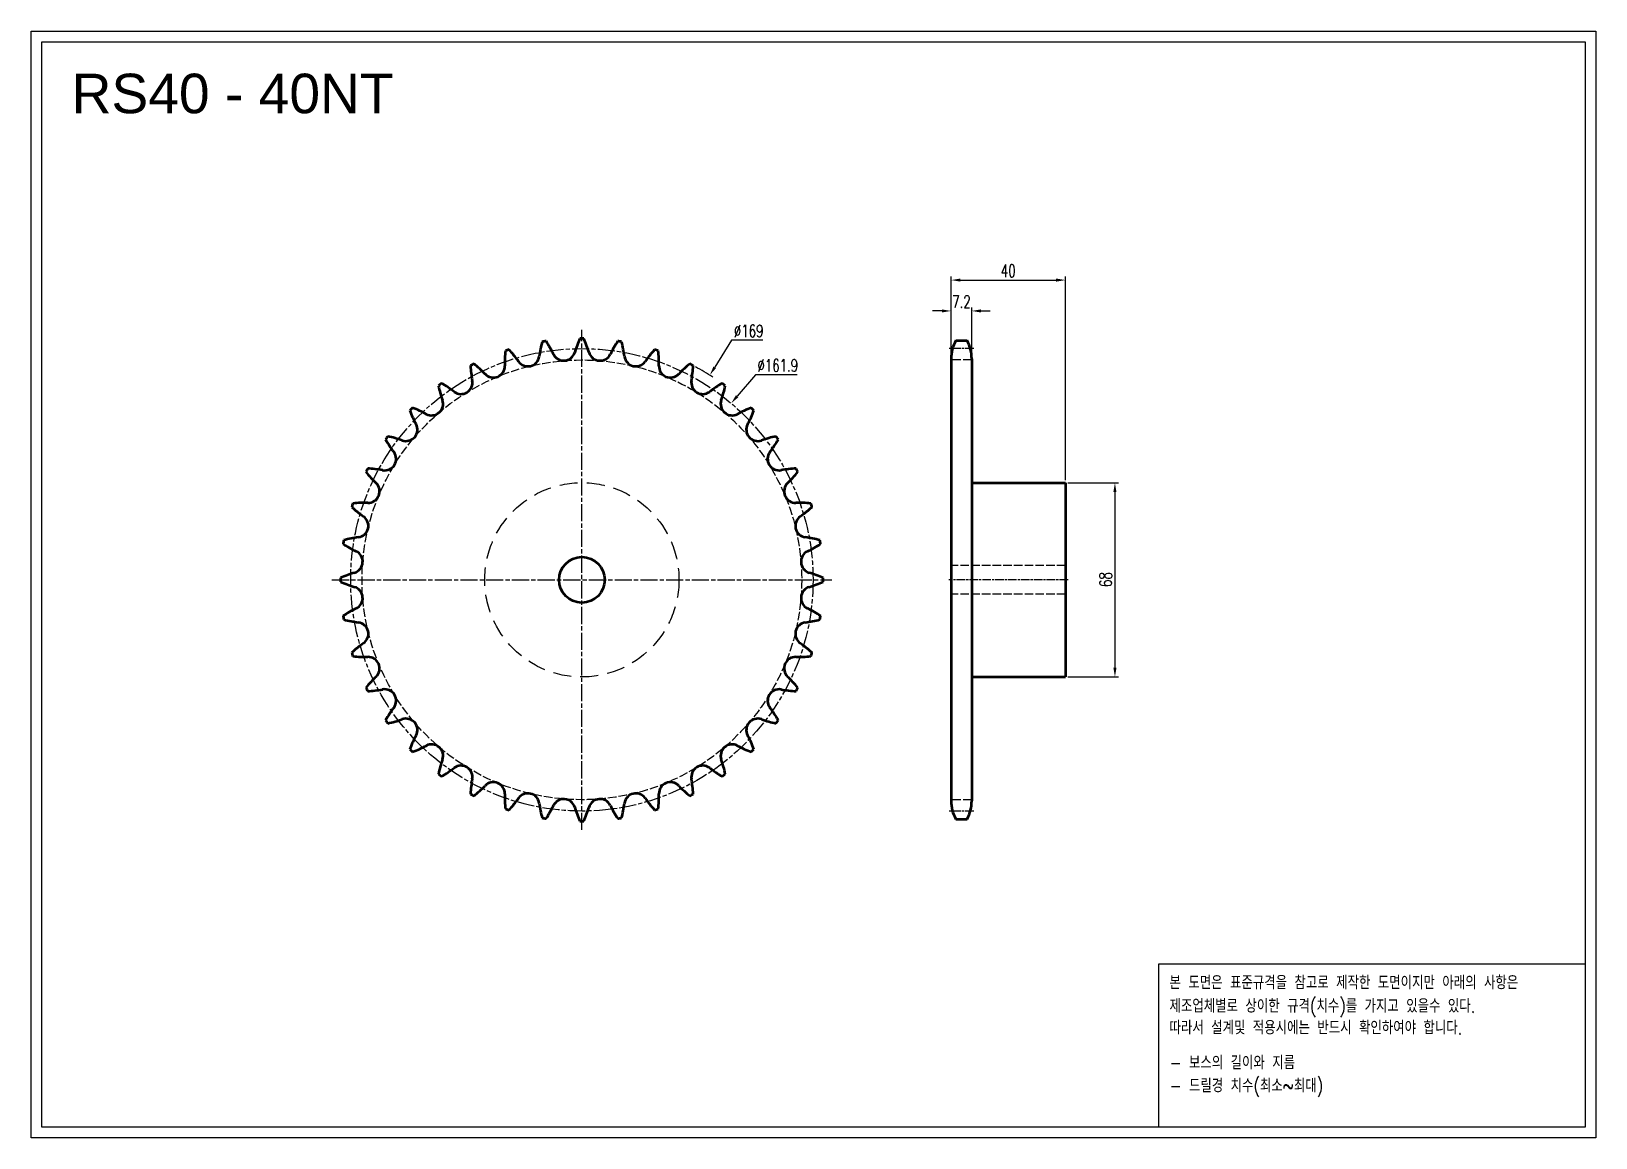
# Model space of a CAD drawing. Header units: millimetres. Extents: x -22442 to -21895, y 2163 to 2550.
import ezdxf

# ---------------------------------------------------------------- set-up
doc = ezdxf.new("R2010")
doc.units = ezdxf.units.MM
for name, pattern in [('AM_ISO02W050', [7.5, 6, -1.5]), ('AM_ISO02W050x2', [3.75, 3, -0.75]), ('AM_ISO08W050', [18, 12, -1.5, 3, -1.5]), ('AM_ISO08W050x2', [9, 6, -0.75, 1.5, -0.75]), ('HIDDEN', [9.525, 6.35, -3.175])]:
    doc.linetypes.add(name, pattern=pattern)
for name, color, linetype, lineweight in [('AM_0N', 7, 'Continuous', 50), ('AM_3N', 6, 'AM_ISO02W050', 25), ('AM_7', 4, 'AM_ISO08W050', 25), ('AM_7N', 4, 'AM_ISO08W050', 25)]:
    doc.layers.add(name, color=color, linetype=linetype, lineweight=lineweight)
doc.layers.add('HL', color=2, linetype='HIDDEN')
doc.layers.add('S-DIM', color=7, linetype='Continuous')
doc.styles.add('HAN', font='ROMANS.shx', dxfattribs={"width": 0.7, "bigfont": 'whgtxt.shx'})
doc.styles.add('HSG', font='SIMPLEX.shx', dxfattribs={"width": 0.7, "bigfont": 'HSG.shx'})
doc.styles.get("Standard").update_dxf_attribs({"font": 'arial.ttf'})
doc.dimstyles.new('APP8', dxfattribs={"dimscale": 1.8, "dimtxt": 2.4, "dimasz": 1.8, "dimexe": 0.7, "dimexo": 0.5, "dimgap": 0.6, "dimtad": 1, "dimtoh": 1, "dimdec": 1, "dimrnd": 0.01, "dimzin": 9, "dimdsep": 46, "dimtxsty": 'HSG', "dimcen": 0, "dimclrd": 1, "dimclre": 1, "dimclrt": 256, "dimazin": 2, "dimtp": 1, "dimtm": 1, "dimtfac": 0.5, "dimtdec": 1, "dimtofl": 0, "dimtmove": 0, "dimatfit": 3, "dimfxl": 0, "dimtvp": 1, "dimtolj": 2, "dimlwd": -1, "dimlwe": -1, "dimarcsym": 0})

# ---------------------------------------------------------------- blocks, each defined once
blk = doc.blocks.new('*D1')
at = {"layer": 'Defpoints', "color": 0, "transparency": 16777216}
for p in [(-22204.81, 2429.64), (-22294.41, 2286.36)]:
    blk.add_point(p, dxfattribs=at)
at = {"layer": 'S-DIM', "color": 1, "transparency": 16777216}
for p, q in [((-22197.17, 2441.85), (-22203.09, 2432.38)), ((-22186.3, 2441.85), (-22197.17, 2441.85))]:
    blk.add_line(p, q, dxfattribs=at)
blk.add_arc((-22249.61, 2358), 84.49, 57.1261, 61.9286, dxfattribs=at)
blk.add_solid([(-22203.55, 2432.67), (-22202.64, 2432.1), (-22204.81, 2429.64)], dxfattribs=at)
at = {"layer": 'S-DIM', "transparency": 16777216, "insert": (-22191.2, 2445.09), "char_height": 4.32, "attachment_point": 5, "style": 'HSG'}
blk.add_mtext('\\A2;∅169', dxfattribs=at)
blk = doc.blocks.new('*D2')
at = {"layer": 'Defpoints', "color": 0, "transparency": 16777216}
for p in [(-22197.34, 2419.78), (-22301.89, 2296.21)]:
    blk.add_point(p, dxfattribs=at)
at = {"layer": 'S-DIM', "color": 1, "transparency": 16777216}
for p, q in [((-22188.87, 2429.79), (-22195.24, 2422.26)), ((-22174.26, 2429.79), (-22188.87, 2429.79))]:
    blk.add_line(p, q, dxfattribs=at)
blk.add_solid([(-22195.66, 2422.61), (-22194.83, 2421.91), (-22197.34, 2419.78)], dxfattribs=at)
at = {"layer": 'S-DIM', "transparency": 16777216, "insert": (-22181.02, 2433.03), "char_height": 4.32, "attachment_point": 5, "style": 'HSG'}
blk.add_mtext('\\A2;∅161.9', dxfattribs=at)
blk = doc.blocks.new('*D3')
at = {"layer": 'Defpoints', "color": 0, "transparency": 16777216}
for p in [(-22113.14, 2452.11), (-22120.34, 2434.96), (-22113.14, 2434.96)]:
    blk.add_point(p, dxfattribs=at)
at = {"layer": 'S-DIM', "color": 1, "transparency": 16777216}
for p, q in [((-22123.58, 2452.11), (-22126.82, 2452.11)), ((-22120.34, 2435.86), (-22120.34, 2453.37)), ((-22113.14, 2435.86), (-22113.14, 2453.37)), ((-22109.9, 2452.11), (-22106.66, 2452.11))]:
    blk.add_line(p, q, dxfattribs=at)
for points in [[(-22123.58, 2452.65), (-22123.58, 2451.57), (-22120.34, 2452.11)], [(-22109.9, 2452.65), (-22109.9, 2451.57), (-22113.14, 2452.11)]]:
    blk.add_solid(points, dxfattribs=at)
at = {"layer": 'S-DIM', "transparency": 16777216, "insert": (-22116.74, 2455.35), "char_height": 4.32, "attachment_point": 5, "style": 'HSG'}
blk.add_mtext('\\A2;7.2', dxfattribs=at)
blk = doc.blocks.new('*D4')
at = {"layer": 'Defpoints', "color": 0, "transparency": 16777216}
for p in [(-22080.34, 2462.91), (-22120.34, 2434.96), (-22080.34, 2392)]:
    blk.add_point(p, dxfattribs=at)
at = {"layer": 'S-DIM', "color": 1, "transparency": 16777216}
for p, q in [((-22120.34, 2435.86), (-22120.34, 2464.17)), ((-22117.1, 2462.91), (-22083.58, 2462.91)), ((-22080.34, 2392.9), (-22080.34, 2464.17))]:
    blk.add_line(p, q, dxfattribs=at)
for points in [[(-22117.1, 2463.45), (-22117.1, 2462.37), (-22120.34, 2462.91)], [(-22083.58, 2463.45), (-22083.58, 2462.37), (-22080.34, 2462.91)]]:
    blk.add_solid(points, dxfattribs=at)
at = {"layer": 'S-DIM', "transparency": 16777216, "insert": (-22100.34, 2466.15), "char_height": 4.32, "attachment_point": 5, "style": 'HSG'}
blk.add_mtext('\\A2;40', dxfattribs=at)
blk = doc.blocks.new('*D5')
at = {"layer": 'Defpoints', "color": 0, "transparency": 16777216}
for p in [(-22080.34, 2392), (-22080.34, 2324), (-22063, 2324)]:
    blk.add_point(p, dxfattribs=at)
at = {"layer": 'S-DIM', "color": 1, "transparency": 16777216}
for p, q in [((-22079.44, 2392), (-22061.74, 2392)), ((-22063, 2388.76), (-22063, 2327.24)), ((-22079.44, 2324), (-22061.74, 2324))]:
    blk.add_line(p, q, dxfattribs=at)
for points in [[(-22063.54, 2388.76), (-22062.46, 2388.76), (-22063, 2392)], [(-22063.54, 2327.24), (-22062.46, 2327.24), (-22063, 2324)]]:
    blk.add_solid(points, dxfattribs=at)
at = {"layer": 'S-DIM', "transparency": 16777216, "insert": (-22066.24, 2358.11), "char_height": 4.32, "attachment_point": 5, "rotation": 90, "style": 'HSG'}
blk.add_mtext('\\A2;68', dxfattribs=at)
blk = doc.blocks.new('notice1')
at = {"color": 4}
blk.add_lwpolyline([(-22142.12, 1735.9), (-22053.8, 1735.9), (-22053.8, 1702.07), (-22142.12, 1702.07)], close=True, dxfattribs=at)
at = {"color": 4, "style": 'HAN', "width": 0.8}
for s, p in [('본 도면은 표준규격을 참고로 제작한 도면이지만 아래의 사항은', (-22139.9, 1730.62)), ('제조업체별로 상이한 규격(치수)를 가지고 있을수 있다.', (-22139.9, 1725.78)), ('따라서 설계및 적용시에는 반드시 확인하여야 합니다.', (-22139.9, 1721.28)), ('- 보스의 길이와 지름', (-22139.9, 1714.03)), ('- 드릴경 치수(최소~최대)', (-22139.9, 1709.27))]:
    blk.add_text(s, height=2.7949, dxfattribs=at).set_placement(p)

msp = doc.modelspace()

# ---------------------------------------------------------------- linework, layer by layer
for points in [[(-22442.35, 2549.99), (-21894.69, 2549.99), (-21894.69, 2162.75), (-22442.35, 2162.75)], [(-22438.66, 2546.3), (-21898.38, 2546.3), (-21898.38, 2166.44), (-22438.66, 2166.44)]]:
    msp.add_lwpolyline(points, close=True)
at = {"layer": 'AM_0N'}
for p, q in [((-22118.72, 2441.74), (-22114.75, 2441.74)), ((-22120.34, 2435.34), (-22120.34, 2280.66)), ((-22113.14, 2435.34), (-22113.14, 2280.66)), ((-22113.14, 2392), (-22080.34, 2392)), ((-22080.34, 2392), (-22080.34, 2324)), ((-22113.14, 2324), (-22080.34, 2324)), ((-22118.72, 2274.26), (-22114.75, 2274.26))]:
    msp.add_line(p, q, dxfattribs=at)
msp.add_circle((-22249.61, 2358), 8, dxfattribs=at)
for centre, radius, start, end in [((-22236.53, 2433.86), 40.07, 173.8702, 181.375), ((-22249.61, 2358), 84.49, 107.5389, 108.4611), ((-22304.79, 2411.69), 40.07, 34.625, 42.1298), ((-22224.82, 2430.88), 40.07, 164.8702, 172.375), ((-22249.61, 2358), 84.49, 98.5389, 99.4611), ((-22295.71, 2419.66), 40.07, 25.625, 33.1298), ((-22255.96, 2438.72), 4.01, 205.625, 343.375), ((-22213.72, 2426.11), 40.07, 155.8702, 163.375), ((-22249.61, 2358), 84.49, 89.5389, 90.4611), ((-22285.5, 2426.11), 40.07, 16.625, 24.1298), ((-22243.26, 2438.72), 4.01, 196.625, 334.375), ((-22203.51, 2419.66), 40.07, 146.8702, 154.375), ((-22249.61, 2358), 84.49, 80.5389, 81.4611), ((-22274.4, 2430.88), 40.07, 7.625, 15.1298), ((-22194.43, 2411.69), 40.07, 137.8702, 145.375), ((-22249.61, 2358), 84.49, 71.5389, 72.4611), ((-22262.69, 2433.86), 40.07, 358.625, 6.1298), ((-22106.84, 2435.34), 13.5, 151.7009, 180), ((-22126.64, 2435.34), 13.5, 0, 28.2991), ((-22249.61, 2358), 84.49, 116.5389, 117.4611), ((-22248.56, 2434.98), 40.07, 182.8702, 190.375), ((-22312.51, 2402.39), 40.07, 43.625, 51.1298), ((-22280.6, 2432.81), 4.01, 223.625, 1.375), ((-22268.51, 2436.73), 4.01, 214.625, 352.375), ((-22230.71, 2436.73), 4.01, 187.625, 325.375), ((-22218.62, 2432.81), 4.01, 178.625, 316.375), ((-22186.71, 2402.39), 40.07, 128.8702, 136.375), ((-22249.61, 2358), 84.49, 62.5389, 63.4611), ((-22250.66, 2434.98), 40.07, 349.625, 357.1298), ((-22249.61, 2358), 84.49, 125.5389, 126.4611), ((-22318.68, 2392.01), 40.07, 52.625, 60.1298), ((-22291.92, 2427.04), 4.01, 232.625, 10.375), ((-22207.3, 2427.04), 4.01, 169.625, 307.375), ((-22180.54, 2392.01), 40.07, 119.8702, 127.375), ((-22249.61, 2358), 84.49, 53.5389, 54.4611), ((-22302.2, 2419.57), 4.01, 241.625, 19.375), ((-22260.61, 2434.19), 40.07, 191.8702, 199.375), ((-22197.02, 2419.57), 4.01, 160.625, 298.375), ((-22238.61, 2434.19), 40.07, 340.625, 348.1298), ((-22249.61, 2358), 84.49, 134.5389, 135.4611), ((-22272.4, 2431.53), 40.07, 200.8702, 208.375), ((-22323.15, 2380.78), 40.07, 61.625, 69.1298), ((-22176.07, 2380.78), 40.07, 110.8702, 118.375), ((-22226.82, 2431.53), 40.07, 331.625, 339.1298), ((-22249.61, 2358), 84.49, 44.5389, 45.4611), ((-22311.18, 2410.59), 4.01, 250.625, 28.375), ((-22188.04, 2410.59), 4.01, 151.625, 289.375), ((-22249.61, 2358), 84.49, 143.5389, 144.4611), ((-22283.62, 2427.07), 40.07, 209.8702, 217.375), ((-22325.81, 2369), 40.07, 70.625, 78.1298), ((-22173.41, 2369), 40.07, 101.8702, 109.375), ((-22215.6, 2427.07), 40.07, 322.625, 330.1298), ((-22249.61, 2358), 84.49, 35.5389, 36.4611), ((-22318.65, 2400.31), 4.01, 259.625, 37.375), ((-22180.57, 2400.31), 4.01, 142.625, 280.375), ((-22249.61, 2358), 84.49, 152.5389, 153.4611), ((-22294.01, 2420.89), 40.07, 218.8702, 226.375), ((-22326.59, 2356.94), 40.07, 79.625, 87.1298), ((-22172.63, 2356.94), 40.07, 92.8702, 100.375), ((-22205.22, 2420.89), 40.07, 313.625, 321.1298), ((-22249.61, 2358), 84.49, 26.5389, 27.4611), ((-22324.42, 2388.98), 4.01, 268.625, 46.375), ((-22174.8, 2388.98), 4.01, 133.625, 271.375), ((-22249.61, 2358), 84.49, 161.5389, 162.4611), ((-22303.3, 2413.18), 40.07, 227.8702, 235.375), ((-22325.48, 2344.91), 40.07, 88.625, 96.1298), ((-22173.74, 2344.91), 40.07, 83.8702, 91.375), ((-22195.92, 2413.18), 40.07, 304.625, 312.1298), ((-22249.61, 2358), 84.49, 17.5389, 18.4611), ((-22328.35, 2376.9), 4.01, 277.625, 55.375), ((-22170.87, 2376.9), 4.01, 124.625, 262.375), ((-22249.61, 2358), 84.49, 170.5389, 171.4611), ((-22322.5, 2333.21), 40.07, 97.625, 105.1298), ((-22176.72, 2333.21), 40.07, 74.8702, 82.375), ((-22249.61, 2358), 84.49, 8.5389, 9.4611), ((-22311.27, 2404.1), 40.07, 236.8702, 244.375), ((-22330.34, 2364.35), 4.01, 286.625, 64.375), ((-22168.89, 2364.35), 4.01, 115.625, 253.375), ((-22187.95, 2404.1), 40.07, 295.625, 303.1298), ((-22317.72, 2322.11), 40.07, 106.625, 114.1298), ((-22181.5, 2322.11), 40.07, 65.8702, 73.375), ((-22249.61, 2358), 84.49, 179.5389, 180.4611), ((-22317.72, 2393.88), 40.07, 245.8702, 253.375), ((-22330.34, 2351.64), 4.01, 295.625, 73.375), ((-22168.89, 2351.64), 4.01, 106.625, 244.375), ((-22181.5, 2393.88), 40.07, 286.625, 294.1298), ((-22249.61, 2358), 84.49, 359.5389, 0.4611), ((-22311.27, 2311.9), 40.07, 115.625, 123.1298), ((-22249.61, 2358), 84.49, 188.5389, 189.4611), ((-22322.5, 2382.79), 40.07, 254.8702, 262.375), ((-22176.72, 2382.79), 40.07, 277.625, 285.1298), ((-22187.95, 2311.9), 40.07, 56.8702, 64.375), ((-22249.61, 2358), 84.49, 350.5389, 351.4611), ((-22328.35, 2339.09), 4.01, 304.625, 82.375), ((-22170.87, 2339.09), 4.01, 97.625, 235.375), ((-22303.3, 2302.82), 40.07, 124.625, 132.1298), ((-22195.92, 2302.82), 40.07, 47.8702, 55.375), ((-22249.61, 2358), 84.49, 197.5389, 198.4611), ((-22325.48, 2371.08), 40.07, 263.8702, 271.375), ((-22324.42, 2327.01), 4.01, 313.625, 91.375), ((-22174.8, 2327.01), 4.01, 88.625, 226.375), ((-22173.74, 2371.08), 40.07, 268.625, 276.1298), ((-22249.61, 2358), 84.49, 341.5389, 342.4611), ((-22294.01, 2295.1), 40.07, 133.625, 141.1298), ((-22205.22, 2295.1), 40.07, 38.8702, 46.375), ((-22249.61, 2358), 84.49, 206.5389, 207.4611), ((-22326.59, 2359.05), 40.07, 272.8702, 280.375), ((-22318.65, 2315.69), 4.01, 322.625, 100.375), ((-22180.57, 2315.69), 4.01, 79.625, 217.375), ((-22172.63, 2359.05), 40.07, 259.625, 267.1298), ((-22249.61, 2358), 84.49, 332.5389, 333.4611), ((-22283.62, 2288.93), 40.07, 142.625, 150.1298), ((-22215.6, 2288.93), 40.07, 29.8702, 37.375), ((-22249.61, 2358), 84.49, 215.5389, 216.4611), ((-22325.81, 2346.99), 40.07, 281.8702, 289.375), ((-22311.18, 2305.41), 4.01, 331.625, 109.375), ((-22188.04, 2305.41), 4.01, 70.625, 208.375), ((-22173.41, 2346.99), 40.07, 250.625, 258.1298), ((-22249.61, 2358), 84.49, 323.5389, 324.4611), ((-22272.4, 2284.46), 40.07, 151.625, 159.1298), ((-22302.2, 2296.42), 4.01, 340.625, 118.375), ((-22197.02, 2296.42), 4.01, 61.625, 199.375), ((-22226.82, 2284.46), 40.07, 20.8702, 28.375), ((-22249.61, 2358), 84.49, 224.5389, 225.4611), ((-22323.15, 2335.21), 40.07, 290.8702, 298.375), ((-22260.61, 2281.8), 40.07, 160.625, 168.1298), ((-22238.61, 2281.8), 40.07, 11.8702, 19.375), ((-22176.07, 2335.21), 40.07, 241.625, 249.1298), ((-22249.61, 2358), 84.49, 314.5389, 315.4611), ((-22249.61, 2358), 84.49, 233.5389, 234.4611), ((-22318.68, 2323.99), 40.07, 299.8702, 307.375), ((-22291.92, 2288.96), 4.01, 349.625, 127.375), ((-22207.3, 2288.96), 4.01, 52.625, 190.375), ((-22180.54, 2323.99), 40.07, 232.625, 240.1298), ((-22249.61, 2358), 84.49, 305.5389, 306.4611), ((-22248.56, 2281.02), 40.07, 169.625, 177.1298), ((-22312.51, 2313.6), 40.07, 308.8702, 316.375), ((-22280.6, 2283.19), 4.01, 358.625, 136.375), ((-22218.62, 2283.19), 4.01, 43.625, 181.375), ((-22186.71, 2313.6), 40.07, 223.625, 231.1298), ((-22250.66, 2281.02), 40.07, 2.8702, 10.375), ((-22249.61, 2358), 84.49, 242.5389, 243.4611), ((-22236.53, 2282.13), 40.07, 178.625, 186.1298), ((-22304.79, 2304.31), 40.07, 317.8702, 325.375), ((-22268.51, 2279.26), 4.01, 7.625, 145.375), ((-22224.82, 2285.11), 40.07, 187.625, 195.1298), ((-22295.71, 2296.34), 40.07, 326.8702, 334.375), ((-22255.96, 2277.27), 4.01, 16.625, 154.375), ((-22213.72, 2289.89), 40.07, 196.625, 204.1298), ((-22285.5, 2289.89), 40.07, 335.8702, 343.375), ((-22243.26, 2277.27), 4.01, 25.625, 163.375), ((-22203.51, 2296.34), 40.07, 205.625, 213.1298), ((-22274.4, 2285.11), 40.07, 344.8702, 352.375), ((-22230.71, 2279.26), 4.01, 34.625, 172.375), ((-22194.43, 2304.31), 40.07, 214.625, 222.1298), ((-22262.69, 2282.13), 40.07, 353.8702, 1.375), ((-22249.61, 2358), 84.49, 296.5389, 297.4611), ((-22106.84, 2280.66), 13.5, 180, 208.2991), ((-22126.64, 2280.66), 13.5, 331.7009, 0), ((-22249.61, 2358), 84.49, 251.5389, 252.4611), ((-22249.61, 2358), 84.49, 260.5389, 261.4611), ((-22249.61, 2358), 84.49, 269.5389, 270.4611), ((-22249.61, 2358), 84.49, 278.5389, 279.4611), ((-22249.61, 2358), 84.49, 287.5389, 288.4611)]:
    msp.add_arc(centre, radius, start, end, dxfattribs=at)
at = {"layer": 'AM_3N', "linetype": 'AM_ISO02W050x2'}
for p, q in [((-22113.14, 2434.96), (-22120.34, 2434.96)), ((-22113.14, 2281.04), (-22120.34, 2281.04))]:
    msp.add_line(p, q, dxfattribs=at)
at = {"layer": 'AM_3N', "color": 2, "linetype": 'AM_ISO02W050x2'}
for p, q in [((-22080.34, 2363), (-22120.34, 2363)), ((-22080.34, 2353), (-22120.34, 2353))]:
    msp.add_line(p, q, dxfattribs=at)
at = {"layer": 'AM_3N', "linetype": 'AM_ISO02W050x2'}
msp.add_circle((-22249.61, 2358), 76.96, dxfattribs=at)
at = {"layer": 'AM_7', "linetype": 'AM_ISO08W050x2'}
msp.add_circle((-22249.61, 2358), 80.93, dxfattribs=at)
at = {"layer": 'AM_7N', "linetype": 'AM_ISO08W050x2'}
for p, q in [((-22249.61, 2270.5), (-22249.61, 2445.49)), ((-22337.11, 2358), (-22162.12, 2358))]:
    msp.add_line(p, q, dxfattribs=at)
at = {"layer": 'AM_7N', "linetype": 'AM_ISO08W050x2', "ltscale": 0.5}
for p, q in [((-22112.37, 2438.93), (-22121.1, 2438.93)), ((-22079.4, 2358), (-22121.1, 2358)), ((-22112.37, 2277.06), (-22121.1, 2277.06))]:
    msp.add_line(p, q, dxfattribs=at)
at = {"layer": 'HL'}
msp.add_circle((-22249.61, 2358), 34, dxfattribs=at)

# ---------------------------------------------------------------- block references
at = {"xscale": 1.69, "yscale": 1.69, "zscale": 1.69}
msp.add_blockref('notice1', (15372.54, -710.05), dxfattribs=at)

# ---------------------------------------------------------------- texts
msp.add_text('RS40 - 40NT', height=13.8298).set_placement((-22428.24, 2521.31))

# ---------------------------------------------------------------- dimensions: what is measured, and where the dimension line sits
at = {"layer": 'S-DIM'}
dim = msp.add_linear_dim(base=(-22080.34, 2462.91), p1=(-22120.34, 2434.96), p2=(-22080.34, 2392), dimstyle='APP8', dxfattribs=at)
dim.commit()
dim.dimension.update_dxf_attribs({"geometry": '*D4', "text_midpoint": (-22100.34, 2466.15)})
at = {"layer": 'S-DIM', "color": 3}
dim = msp.add_linear_dim(base=(-22113.14, 2452.11), p1=(-22120.34, 2434.96), p2=(-22113.14, 2434.96), dimstyle='APP8', dxfattribs=at)
dim.commit()
dim.dimension.update_dxf_attribs({"geometry": '*D3', "text_midpoint": (-22116.74, 2452.11), "dimtype": 128})
for p1, p2, picture, middle in [((-22294.41, 2286.36), (-22204.81, 2429.64), '*D1', (-22191.2, 2441.85)), ((-22301.89, 2296.21), (-22197.34, 2419.78), '*D2', (-22181.02, 2429.79))]:
    dim = msp.add_diameter_dim_2p(p1=p1, p2=p2, dimstyle='APP8', dxfattribs=at)
    dim.commit()
    dim.dimension.update_dxf_attribs({"geometry": picture, "text_midpoint": middle, "dimtype": 131})
at = {"layer": 'S-DIM'}
dim = msp.add_linear_dim(base=(-22063, 2324), p1=(-22080.34, 2392), p2=(-22080.34, 2324), angle=90, dimstyle='APP8', dxfattribs=at)
dim.commit()
dim.dimension.update_dxf_attribs({"geometry": '*D5', "text_midpoint": (-22063, 2358.11), "dimtype": 128})

doc.saveas('drawing.dxf')
